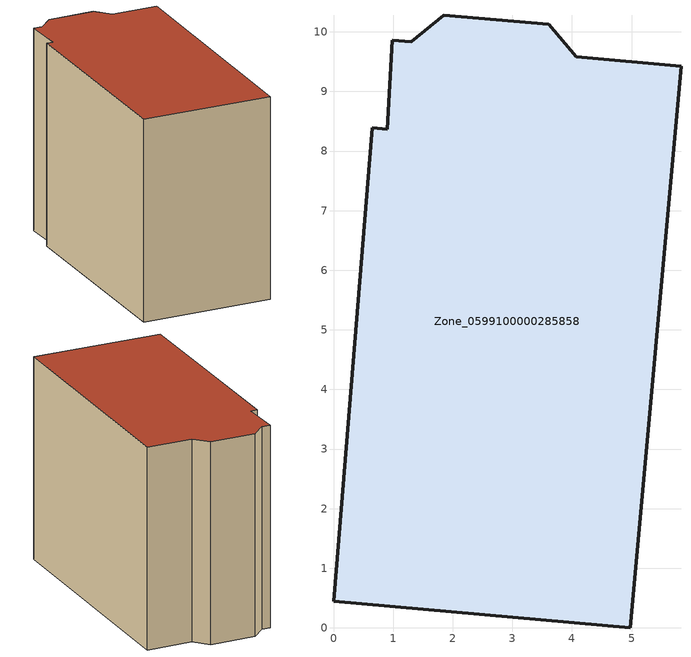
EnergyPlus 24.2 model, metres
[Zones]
Zone_0599100000285858
 floor ground (C_G): 4.07,9.58 5.83,9.42 4.98,0 0,0.45 0.65,8.39 0.9,8.37 0.98,9.86 1.3,9.83 1.85,10.28 3.61,10.13 z0
 wall outside (C_F): 0,0.45 4.98,0 5.83,9.42 4.07,9.58 3.61,10.13 1.85,10.28 1.3,9.83 0.98,9.86 0.9,8.37 0.65,8.39 0,0.45 z0:7.84
 roof outside (C_R): 0.9,8.37 0.65,8.39 0,0.45 4.98,0 5.83,9.42 4.07,9.58 3.61,10.13 1.85,10.28 1.3,9.83 0.98,9.86 z7.84
[BUILDING]
Pand.0599100000285858: North Axis=0; Terrain=City; Loads Convergence Tolerance Value=0.04; Temperature Convergence Tolerance Value=0.4; Solar Distribution=FullExterior; Maximum Number of Warmup Days=25; Minimum Number of Warmup Days=1
[Site:Location]
Rotterdam.The.Hague.AP_ZH_NLD Design_Conditions: Latitude=51.96; Longitude=4.45; Time Zone=1; Elevation=-4.5
[SITE:GROUNDTEMPERATURE:BUILDINGSURFACE]
18, 18, 18, 18, 18, 18, 18, 18, 18, 18, 18, 18
[MATERIAL] Thermal Absorptance=0.9; Solar Absorptance=0.7; Visible Absorptance=0.7
Name | Roughness | Thickness | Conductivity | Density | Specific Heat
G.TC.1946 | MediumSmooth | 0.15 | 1 | 540 | 1210
F.TC.1946 | Rough | 0.3 | 0.857143 | 1920 | 840
R.TC.1946 | MediumRough | 0.2 | 0.909091 | 1500 | 1000
[CONSTRUCTION]
C_G: G.TC.1946
C_F: F.TC.1946
C_R: R.TC.1946
[ZONE]
Zone_0599100000285858: Type=1; Multiplier=1; Ceiling Height=Autocalculate; Volume=Autocalculate; Floor Area=autocalculate; Part of Total Floor Area=Yes
[ZONEINFILTRATION:DESIGNFLOWRATE]
Infil_Zone_0599100000285858: Zone or ZoneList or Space or SpaceList=Zone_0599100000285858; Schedule=AlwaysOn; Design Flow Rate Calculation Method=Flow/Area; Flow Rate per Floor Area=0.003; Constant Term Coefficient=1; Temperature Term Coefficient=0; Velocity Term Coefficient=0; Velocity Squared Term Coefficient=0
[HVACTEMPLATE:ZONE:IDEALLOADSAIRSYSTEM]
Zone_0599100000285858: Maximum Heating Supply Air Temperature=50; Minimum Cooling Supply Air Temperature=13; Maximum Heating Supply Air Humidity Ratio=0.0156; Minimum Cooling Supply Air Humidity Ratio=0.0077; Heating Limit=NoLimit; Cooling Limit=NoLimit; Dehumidification Control Type=ConstantSensibleHeatRatio; Cooling Sensible Heat Ratio=0.7; Dehumidification Setpoint=60; Humidification Control Type=None; Humidification Setpoint=30; Outdoor Air Method=None; Outdoor Air Flow Rate per Person=0.00944; Outdoor Air Flow Rate per Zone Floor Area=0; Outdoor Air Flow Rate per Zone=0; Demand Controlled Ventilation Type=None; Outdoor Air Economizer Type=NoEconomizer; Heat Recovery Type=None; Sensible Heat Recovery Effectiveness=0.7; Latent Heat Recovery Effectiveness=0.65
[ZONECONTROL:THERMOSTAT]
ThermostatControl_Zone_0599100000285858: Zone or ZoneList=Zone_0599100000285858; Control Type Schedule=DualSetpointControlType; Control 1=Thermostat_Zone_0599100000285858; Temperature Difference Between Cutout And Setpoint=0
[THERMOSTATSETPOINT:DUALSETPOINT]
Thermostat_Zone_0599100000285858: Heating Setpoint Temperature Schedule=HeatingSetpoint_Zone_0599100000285858; Cooling Setpoint Temperature Schedule=CoolingSetpoint_Zone_0599100000285858
[SCHEDULE:COMPACT]
HeatingSetpoint_Zone_0599100000285858: Through: 12/31, For: AllDays, Until: 24:00, 21
CoolingSetpoint_Zone_0599100000285858: Through: 12/31, For: AllDays, Until: 24:00, 24
DualSetpointControlType: Through: 12/31, For: AllDays, Until: 24:00, 4
AlwaysOn: Through: 12/31, For: AllDays, Until: 24:00, 1
